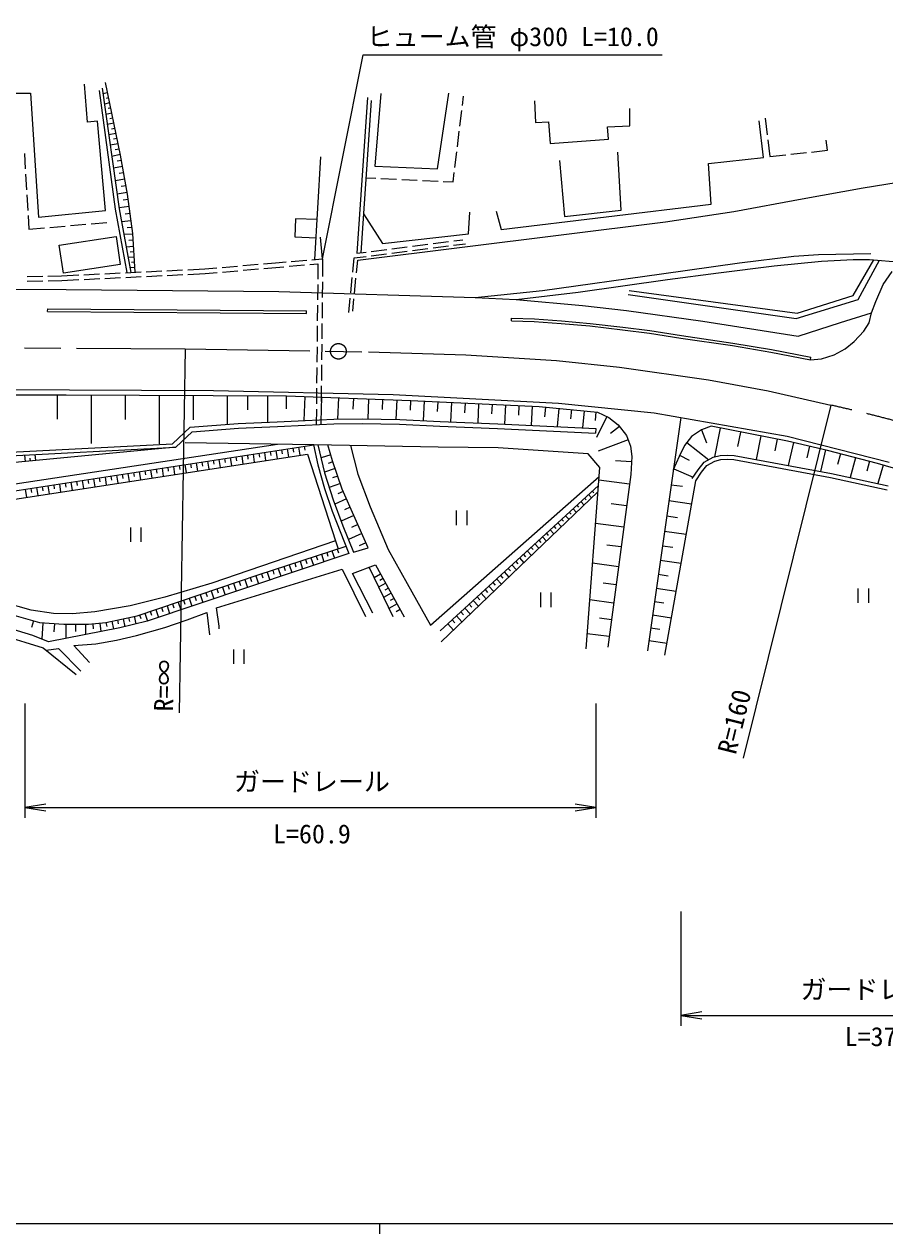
# Model space of a CAD drawing. Units: millimetres, scale not verified. Extents: x 40000 to 680000, y 20000 to 380000.
# Drawn here: x 233814 to 316618, y 204000 to 320339 of the extents above; entities that cross this region are included whole.
import ezdxf
from ezdxf.enums import TextEntityAlignment as Align

# ---------------------------------------------------------------- set-up
doc = ezdxf.new("R2010")
doc.units = ezdxf.units.MM
doc.header["$LTSCALE"] = 1000
doc.linetypes.add('CHAIN', pattern=[18.5, 12, -1.5, 3.5, -1.5])
for name, color, linetype, lineweight in [('M-BMK', 2, 'CHAIN', 13), ('M-STR-HTXT', 7, 'Continuous', 13), ('M-TTL-BAND', 7, 'Continuous', 25), ('M-WORK', 1, 'Continuous', 13)]:
    doc.layers.add(name, color=color, linetype=linetype, lineweight=lineweight)
doc.styles.add('ＭＳ ゴシック', font='')
doc.styles.get('ＭＳ ゴシック').set_extended_font_data('MS Gothic')

# ---------------------------------------------------------------- blocks, each defined once
blk = doc.blocks.new('open_arrow')
at = {"color": 0, "linetype": 'Continuous', "lineweight": -2}
blk.add_lwpolyline([(7.5, 1.25), (0, 0), (7.5, -1.25)], dxfattribs=at)

msp = doc.modelspace()

# ---------------------------------------------------------------- linework, layer by layer
at = {"layer": 'M-BMK'}
for p, q in [((164839, 289717), (249290, 289102)), ((249290, 289102), (266943, 288833)), ((266943, 288833), (276294, 288533)), ((276294, 288533), (285045, 287994)), ((285045, 287994), (291092, 287361)), ((291092, 287361), (299664, 286129)), ((299664, 286129), (305379, 285090)), ((305379, 285090), (311437, 283699))]:
    msp.add_line(p, q, dxfattribs=at)
msp.add_circle((264044, 288877), 750, dxfattribs=at)
msp.add_arc((276324, 127600), 160000, 58.50631, 77.32292, dxfattribs=at)
at = {"layer": 'M-STR-HTXT'}
for p, q in [((262528, 297779), (262331, 299858)), ((249290, 289102), (248720, 254107)), ((311437, 283699), (302981, 249736)), ((233879, 255000), (233879, 244000)), ((288826, 255000), (288826, 244000)), ((233879, 245000), (288826, 245000)), ((297000, 235000), (297000, 224000)), ((297000, 225000), (336221, 225000))]:
    msp.add_line(p, q, dxfattribs=at)
msp.add_lwpolyline([(262528, 297779), (266443, 317393), (295193, 317393)], dxfattribs=at)
at = {"layer": 'M-TTL-BAND'}
for p, q in [((40000, 205000), (579000, 205000)), ((268000, 205000), (268000, 204000))]:
    msp.add_line(p, q, dxfattribs=at)
at = {"layer": 'M-WORK'}
for p, q in [((239896, 310910), (239603, 314560)), ((241315, 314191), (242966, 302575)), ((243073, 307744), (241634, 314723)), ((231984, 313708), (234408, 313708)), ((234408, 313708), (235207, 301773)), ((241015, 313971), (242567, 302549)), ((241836, 313744), (241391, 313652)), ((241937, 313254), (241715, 313208)), ((266837, 313292), (265818, 298313)), ((267188, 312995), (266208, 298363)), ((268120, 313661), (267561, 306681)), ((273581, 306414), (274674, 313714)), ((275981, 312522), (276091, 313425)), ((282909, 312965), (283016, 310887)), ((242038, 312765), (241532, 312660)), ((242139, 312275), (241886, 312223)), ((275739, 310536), (275920, 312025)), ((292073, 310567), (292073, 312245)), ((240882, 311017), (239896, 310910)), ((241628, 302412), (240882, 311017)), ((242240, 311785), (241673, 311668)), ((242442, 310806), (241814, 310676)), ((242341, 311295), (242057, 311237)), ((283016, 310887), (284268, 310940)), ((284268, 310940), (284428, 308862)), ((304932, 307515), (304542, 311049)), ((305110, 311316), (305302, 309708)), ((242644, 309826), (241955, 309684)), ((242543, 310316), (242229, 310251)), ((275497, 308551), (275678, 310040)), ((289942, 310460), (292073, 310567)), ((290022, 309288), (289942, 310460)), ((242845, 308847), (242096, 308693)), ((242745, 309337), (242400, 309266)), ((242954, 308323), (242579, 308245)), ((284428, 308862), (290022, 309288)), ((305362, 309211), (305554, 307604)), ((311095, 308208), (310989, 309184)), ((233829, 307916), (233921, 306419)), ((243062, 307798), (242247, 307630)), ((243168, 307226), (242759, 307151)), ((243766, 303987), (243073, 307744)), ((261789, 297716), (262341, 307584)), ((275255, 306566), (275437, 308055)), ((285307, 307237), (285800, 301856)), ((291261, 302468), (290915, 308036)), ((299640, 306947), (304932, 307515)), ((305554, 307604), (307082, 307770)), ((307579, 307824), (309070, 307987)), ((309567, 308041), (311095, 308208)), ((243274, 306654), (242409, 306495)), ((243385, 306049), (242953, 305969)), ((267561, 306681), (273581, 306414)), ((275085, 305166), (275195, 306069)), ((299906, 303035), (299640, 306947)), ((233951, 305920), (234043, 304423)), ((243497, 305443), (242582, 305275)), ((266691, 305577), (267642, 305530)), ((268141, 305506), (269640, 305433)), ((270139, 305408), (271637, 305335)), ((272137, 305310), (273635, 305237)), ((274134, 305213), (275085, 305166)), ((314544, 304594), (318900, 305314)), ((234073, 303923), (234165, 302426)), ((243733, 304163), (242766, 303985)), ((243615, 304803), (243158, 304719)), ((244272, 300204), (243766, 303987)), ((308670, 303555), (314544, 304594)), ((242567, 302549), (243688, 296443)), ((243924, 302799), (242953, 302669)), ((242966, 302575), (244062, 296461)), ((243833, 303482), (243346, 303417)), ((279711, 300584), (299906, 303035)), ((302076, 302317), (308670, 303555)), ((234195, 301927), (234275, 300627)), ((235207, 301773), (241628, 302412)), ((244106, 301439), (243192, 301317)), ((244015, 302119), (243530, 302054)), ((259916, 301616), (259863, 299884)), ((262004, 301561), (259916, 301616)), ((266459, 302110), (268278, 299234)), ((276554, 300175), (276678, 302253)), ((279214, 302342), (279711, 300584)), ((285800, 301856), (291261, 302468)), ((295523, 301318), (302076, 302317)), ((234275, 300627), (235776, 300755)), ((236274, 300798), (237769, 300926)), ((238267, 300968), (239761, 301096)), ((240260, 301138), (241761, 301266)), ((244274, 300158), (243408, 300109)), ((244192, 300799), (243735, 300738)), ((244483, 296481), (244272, 300204)), ((265901, 297628), (295523, 301318)), ((268278, 299234), (276554, 300175)), ((237179, 299085), (242649, 299920)), ((237588, 296399), (237179, 299085)), ((242649, 299920), (243059, 297234)), ((244309, 299552), (243876, 299527)), ((259863, 299884), (261906, 299799)), ((271172, 298992), (272660, 299180)), ((273151, 298823), (274639, 299011)), ((273156, 299243), (274644, 299431)), ((275135, 299073), (276282, 299217)), ((275140, 299494), (276030, 299607)), ((244343, 298946), (243624, 298905)), ((244400, 297939), (243803, 297905)), ((244372, 298442), (244012, 298422)), ((265422, 296488), (265555, 297868)), ((265555, 297868), (266702, 298012)), ((265818, 298313), (266708, 298426)), ((267198, 298074), (268686, 298262)), ((267204, 298489), (268692, 298677)), ((269182, 298324), (270670, 298511)), ((269188, 298740), (270676, 298929)), ((271166, 298574), (272655, 298761)), ((302631, 297402), (307852, 298041)), ((307852, 298041), (310223, 298201)), ((310223, 298201), (315285, 298281)), ((243059, 297234), (237588, 296399)), ((244457, 296940), (243981, 296913)), ((244429, 297440), (244130, 297423)), ((247554, 296629), (249052, 296702)), ((249551, 296726), (251200, 296805)), ((251200, 296805), (252351, 296905)), ((252849, 296948), (254343, 297077)), ((254841, 297119), (256336, 297248)), ((254876, 296671), (256370, 296800)), ((256834, 297291), (257985, 297391)), ((256868, 296843), (258023, 296942)), ((257985, 297391), (259011, 297478)), ((258023, 296942), (258803, 297009)), ((259301, 297052), (260795, 297179)), ((259509, 297521), (261004, 297649)), ((261293, 297222), (262073, 297289)), ((261502, 297691), (262528, 297779)), ((262073, 297289), (262057, 295819)), ((262528, 297779), (262510, 296062)), ((265785, 296424), (265901, 297628)), ((295118, 296336), (302631, 297402)), ((300619, 296416), (305974, 297109)), ((305974, 297109), (310530, 297562)), ((310530, 297562), (313585, 297722)), ((313576, 294255), (315551, 297681)), ((313585, 297722), (315157, 297716)), ((314069, 293855), (316121, 297630)), ((315157, 297716), (318199, 297446)), ((234098, 296082), (235598, 296108)), ((234108, 295632), (235608, 295658)), ((236098, 296117), (237415, 296140)), ((236108, 295667), (237430, 295690)), ((237415, 296140), (239064, 296220)), ((237430, 295690), (239086, 295770)), ((239563, 296244), (241061, 296316)), ((239585, 295794), (241084, 295867)), ((241561, 296340), (243059, 296412)), ((241583, 295891), (243081, 295963)), ((243558, 296437), (245057, 296509)), ((243581, 295987), (245079, 296059)), ((245556, 296533), (247054, 296605)), ((245579, 296084), (247077, 296156)), ((247576, 296180), (249074, 296252)), ((249574, 296276), (251230, 296356)), ((251230, 296356), (252385, 296456)), ((252883, 296499), (254378, 296628)), ((262505, 295562), (262489, 294062)), ((265230, 294497), (265374, 295990)), ((265593, 294433), (265737, 295926)), ((283689, 294738), (295118, 296336)), ((287113, 294578), (295717, 295777)), ((295717, 295777), (300619, 296416)), ((316473, 295307), (317326, 296559)), ((221243, 294924), (237867, 294818)), ((237867, 294818), (258301, 294631)), ((258301, 294631), (277215, 294045)), ((262052, 295319), (262037, 293819)), ((277215, 294045), (283689, 294738)), ((281147, 293875), (287113, 294578)), ((292010, 294734), (308181, 292536)), ((315754, 293682), (316473, 295307)), ((262032, 293319), (262016, 291819)), ((262484, 293562), (262469, 292062)), ((265048, 292619), (265182, 293999)), ((265429, 292732), (265545, 293936)), ((277215, 294045), (281147, 293875)), ((281147, 293875), (287541, 293289)), ((287541, 293289), (291750, 292809)), ((291930, 294335), (308101, 292043)), ((308101, 292043), (314069, 293855)), ((308181, 292536), (313576, 294255)), ((315328, 292563), (315754, 293682)), ((236073, 292713), (236075, 292963)), ((236073, 292713), (260975, 292522)), ((236075, 292963), (260977, 292772)), ((260975, 292522), (260977, 292772)), ((280705, 291818), (280714, 292068)), ((280714, 292068), (282898, 291988)), ((291750, 292809), (299103, 291770)), ((312344, 291637), (315328, 292563)), ((315114, 291604), (315328, 292563)), ((262011, 291319), (261995, 289820)), ((262463, 291562), (262448, 290062)), ((280705, 291818), (282885, 291738)), ((282885, 291738), (285489, 291552)), ((282898, 291988), (285509, 291801)), ((285489, 291552), (288228, 291313)), ((285509, 291801), (288253, 291562)), ((288228, 291313), (291393, 290941)), ((288253, 291562), (291423, 291189)), ((291393, 290941), (293973, 290621)), ((291423, 291189), (294007, 290869)), ((294007, 290869), (297045, 290390)), ((299103, 291770), (308294, 290332)), ((308294, 290332), (312344, 291637)), ((314608, 290805), (315114, 291604)), ((293973, 290621), (297007, 290142)), ((297007, 290142), (301961, 289423)), ((297045, 290390), (302000, 289670)), ((312797, 289126), (313676, 289819)), ((313676, 289819), (314608, 290805)), ((261990, 289320), (261975, 287820)), ((262443, 289562), (262427, 288063)), ((301961, 289423), (305658, 288811)), ((302000, 289670), (305703, 289057)), ((305658, 288811), (309464, 288066)), ((305703, 289057), (309512, 288312)), ((310532, 288167), (311758, 288540)), ((311758, 288540), (312797, 289126)), ((262422, 287563), (262406, 286063)), ((309464, 288066), (309512, 288312)), ((309464, 288066), (310532, 288167)), ((261969, 287320), (261954, 285820)), ((199217, 285375), (252036, 285115)), ((252036, 285115), (269329, 284725)), ((261949, 285320), (261933, 283820)), ((262401, 285563), (262386, 284063)), ((210591, 284768), (237847, 284681)), ((236993, 284684), (236985, 282346)), ((237847, 284681), (259050, 284608)), ((240266, 284673), (240250, 279997)), ((243539, 284662), (243531, 282324)), ((246812, 284650), (246796, 279976)), ((250084, 284639), (250076, 282302)), ((253356, 284628), (253346, 281857)), ((255295, 284621), (255290, 283236)), ((257234, 284614), (257226, 282063)), ((259020, 284608), (259016, 283333)), ((259050, 284608), (271019, 284149)), ((260805, 284541), (260716, 282230)), ((262422, 284479), (262378, 283324)), ((264040, 284417), (263960, 282346)), ((265489, 284361), (265449, 283326)), ((266938, 284305), (266863, 282362)), ((268298, 284253), (268261, 283281)), ((269329, 284725), (285233, 283886)), ((269658, 284201), (269586, 282322)), ((270974, 284150), (270938, 283211)), ((271019, 284149), (283354, 283562)), ((272289, 284088), (272200, 282208)), ((273605, 284026), (273560, 283086)), ((274921, 283963), (274832, 282091)), ((276231, 283901), (276187, 282965)), ((285233, 283886), (294424, 282967)), ((261928, 283320), (261913, 281850)), ((262381, 283563), (262363, 281846)), ((277541, 283839), (277454, 281991)), ((278835, 283777), (278791, 282853)), ((280129, 283716), (280042, 281885)), ((281410, 283655), (281367, 282739)), ((282692, 283594), (282605, 281762)), ((283354, 283562), (288975, 283030)), ((283973, 283504), (283886, 282591)), ((285251, 283383), (285086, 281642)), ((286469, 283267), (286387, 282397)), ((287687, 283152), (287533, 281525)), ((288826, 283044), (288749, 282230)), ((288975, 283030), (290067, 282497)), ((294424, 282967), (307212, 280729)), ((248086, 279972), (249778, 281570)), ((249778, 281570), (254414, 281943)), ((254414, 281943), (258170, 282103)), ((254441, 281494), (258191, 281654)), ((258170, 282103), (260834, 282236)), ((258191, 281654), (260854, 281787)), ((260834, 282236), (263605, 282343)), ((260854, 281787), (263615, 281893)), ((263605, 282343), (266349, 282370)), ((263615, 281893), (266347, 281920)), ((266347, 281920), (269931, 281866)), ((266349, 282370), (269945, 282316)), ((269931, 281866), (273815, 281680)), ((269945, 282316), (273835, 282130)), ((273815, 281680), (279356, 281467)), ((273835, 282130), (279376, 281917)), ((279376, 281917), (288807, 281464)), ((289868, 282594), (288894, 280597)), ((290067, 282497), (290973, 281804)), ((291091, 281651), (290211, 280973)), ((290973, 281804), (291772, 280765)), ((296985, 282519), (293770, 260074)), ((299914, 281669), (298982, 281322)), ((307240, 280230), (299914, 281669)), ((248395, 279645), (249972, 281134)), ((249972, 281134), (254441, 281494)), ((279356, 281467), (288785, 281014)), ((288807, 281464), (288785, 281014)), ((291772, 280765), (292145, 279753)), ((298023, 280683), (297357, 279830)), ((298982, 281322), (298023, 280683)), ((298984, 281323), (299452, 280061)), ((300789, 281497), (300244, 278721)), ((302732, 281115), (302459, 279727)), ((304675, 280734), (304232, 278478)), ((306254, 280424), (306032, 279296)), ((307212, 280729), (317042, 278212)), ((225294, 278800), (248086, 279972)), ((225635, 278467), (248395, 279645)), ((248395, 279645), (226687, 277595)), ((228180, 274731), (261698, 279892)), ((229090, 275542), (258188, 279940)), ((261698, 279892), (249305, 280061)), ((257473, 279242), (257533, 278851)), ((258020, 279326), (258140, 278545)), ((258566, 279410), (258626, 279020)), ((259113, 279494), (259233, 278714)), ((259659, 279578), (259719, 279188)), ((260206, 279662), (260326, 278882)), ((260752, 279746), (260812, 279356)), ((261643, 279884), (262073, 277967)), ((273634, 279664), (261698, 279892)), ((262074, 279885), (262714, 277193)), ((263491, 278339), (263014, 279867)), ((265201, 279825), (265913, 277067)), ((279428, 279584), (273634, 279664)), ((288078, 279029), (279428, 279584)), ((291923, 280354), (289027, 279287)), ((292145, 279753), (292278, 278767)), ((297357, 279830), (296824, 278765)), ((297574, 280108), (299695, 278451)), ((311103, 279351), (307240, 280230)), ((307829, 280096), (307329, 277898)), ((309367, 279746), (309117, 278647)), ((310905, 279396), (310432, 277318)), ((315899, 278099), (311103, 279351)), ((228719, 274010), (261081, 278998)), ((233928, 278279), (233870, 278893)), ((234425, 278326), (234398, 278612)), ((234923, 278373), (234869, 278945)), ((249814, 278062), (249874, 277671)), ((250361, 278147), (250482, 277365)), ((250909, 278231), (250969, 277840)), ((251456, 278315), (251577, 277533)), ((252004, 278399), (252064, 278009)), ((252551, 278484), (252671, 277702)), ((253098, 278568), (253158, 278177)), ((253645, 278652), (253766, 277871)), ((254192, 278736), (254252, 278346)), ((254739, 278821), (254860, 278039)), ((255286, 278905), (255346, 278514)), ((255833, 278989), (255953, 278208)), ((256380, 279073), (256440, 278683)), ((256927, 279157), (257047, 278377)), ((261081, 278998), (263765, 270640)), ((263312, 278912), (262375, 278620)), ((263519, 278257), (263055, 278098)), ((264423, 275622), (263491, 278339)), ((289188, 277695), (288078, 279029)), ((292246, 278243), (290705, 278337)), ((292278, 278767), (292172, 277035)), ((296824, 278765), (296261, 277464)), ((296879, 278875), (297787, 278421)), ((298645, 277487), (299241, 278201)), ((299241, 278201), (300119, 278685)), ((299500, 277887), (300272, 278313)), ((300119, 278685), (300768, 278871)), ((300272, 278313), (300832, 278473)), ((300768, 278871), (301471, 278900)), ((300832, 278473), (301471, 278500)), ((301471, 278900), (302130, 278871)), ((301471, 278500), (302084, 278473)), ((302084, 278473), (311408, 276728)), ((302130, 278871), (311487, 277120)), ((312350, 279025), (312081, 277994)), ((313794, 278648), (313293, 276731)), ((315136, 278298), (314886, 277339)), ((321280, 276500), (315899, 278099)), ((242690, 276965), (242810, 276182)), ((243238, 277050), (243298, 276658)), ((243786, 277134), (243907, 276351)), ((244335, 277219), (244395, 276827)), ((244883, 277303), (245003, 276520)), ((245431, 277388), (245491, 276996)), ((245979, 277472), (246100, 276689)), ((246527, 277556), (246587, 277165)), ((247075, 277641), (247196, 276858)), ((247623, 277725), (247683, 277334)), ((248171, 277809), (248291, 277027)), ((248719, 277894), (248779, 277502)), ((249266, 277978), (249387, 277196)), ((262073, 277967), (262695, 275694)), ((263742, 277607), (262700, 277250)), ((262714, 277193), (263548, 274583)), ((265913, 277067), (267112, 273910)), ((287869, 260252), (289188, 277695)), ((292172, 277035), (289967, 260432)), ((296309, 277574), (298171, 276768)), ((298088, 276642), (298645, 277487)), ((298422, 276422), (298967, 277248)), ((298967, 277248), (299500, 277887)), ((311487, 277120), (316934, 275945)), ((316473, 277928), (315947, 276158)), ((235004, 275782), (235125, 274997)), ((235554, 275867), (235614, 275474)), ((236103, 275951), (236224, 275167)), ((236652, 276036), (236713, 275644)), ((237201, 276120), (237322, 275336)), ((237751, 276205), (237811, 275813)), ((238300, 276290), (238420, 275505)), ((238849, 276374), (238909, 275982)), ((239398, 276459), (239518, 275675)), ((239946, 276543), (240007, 276151)), ((240495, 276628), (240616, 275844)), ((241044, 276712), (241104, 276320)), ((241593, 276797), (241713, 276013)), ((242141, 276881), (242201, 276489)), ((264242, 276149), (263166, 275780)), ((263992, 276878), (263471, 276699)), ((272907, 262548), (289124, 276845)), ((273826, 261988), (289057, 275968)), ((292046, 276092), (289096, 276484)), ((295448, 259655), (298422, 276422)), ((296058, 276049), (297154, 275892)), ((311408, 276728), (316843, 275556)), ((233905, 275613), (234026, 274828)), ((234455, 275698), (234515, 275305)), ((262695, 275694), (263459, 273509)), ((263548, 274583), (264472, 272096)), ((264839, 274673), (263700, 274173)), ((264519, 275403), (263998, 275174)), ((266905, 269965), (264423, 275622)), ((273946, 260949), (289011, 275350)), ((287736, 274756), (287892, 274586)), ((288105, 275094), (288403, 274769)), ((288473, 275432), (288622, 275270)), ((263459, 273509), (265057, 269442)), ((265189, 273876), (264620, 273626)), ((267112, 273910), (268844, 269821)), ((275384, 273561), (275384, 272161)), ((276434, 272161), (276434, 273561)), ((286263, 273403), (286432, 273219)), ((286631, 273741), (286957, 273387)), ((287000, 274080), (287162, 273902)), ((287368, 274418), (287680, 274078)), ((291772, 274027), (290297, 274223)), ((295838, 274515), (298030, 274201)), ((265539, 273079), (264308, 272538)), ((285158, 272389), (285511, 272005)), ((285526, 272727), (285703, 272535)), ((285894, 273065), (286234, 272696)), ((291498, 271962), (288782, 272323)), ((295628, 273048), (296676, 272898)), ((244027, 271943), (244027, 270543)), ((245077, 270543), (245077, 271943)), ((264472, 272096), (265502, 269556)), ((266295, 271355), (265003, 270788)), ((265917, 272217), (265301, 271947)), ((284053, 271375), (284243, 271168)), ((284421, 271713), (284788, 271314)), ((284789, 272051), (284973, 271851)), ((295418, 271580), (297514, 271280)), ((263765, 270640), (251856, 266590)), ((256319, 267364), (264788, 270128)), ((263765, 270640), (264039, 269883)), ((265502, 269556), (266905, 269965)), ((266692, 270450), (266046, 270167)), ((282579, 270022), (282783, 269800)), ((282948, 270361), (283342, 269931)), ((283316, 270699), (283513, 270484)), ((283684, 271037), (284065, 270622)), ((291246, 270061), (289887, 270241)), ((295217, 270177), (296220, 270033)), ((265057, 269442), (245636, 262915)), ((260882, 268853), (261003, 268484)), ((261399, 269022), (261637, 268293)), ((261910, 269188), (262029, 268824)), ((262420, 269355), (262655, 268635)), ((262924, 269520), (263042, 269159)), ((263429, 269684), (263661, 268973)), ((263927, 269847), (264043, 269491)), ((268844, 269821), (270655, 266544)), ((281474, 269008), (281896, 268549)), ((281842, 269346), (282053, 269117)), ((282211, 269684), (282619, 269240)), ((295016, 268774), (297021, 268486)), ((252315, 264202), (264401, 267931)), ((257187, 267647), (257437, 266881)), ((257723, 267822), (257848, 267439)), ((258259, 267997), (258506, 267240)), ((258789, 268170), (258913, 267792)), ((259319, 268343), (259563, 267595)), ((259842, 268514), (259964, 268140)), ((260365, 268685), (260606, 267946)), ((264401, 267931), (266665, 263376)), ((265413, 267505), (267624, 268331)), ((266994, 268095), (269276, 263376)), ((267624, 268331), (270368, 263349)), ((280001, 267656), (280450, 267167)), ((280369, 267994), (280593, 267749)), ((280737, 268332), (281173, 267858)), ((281106, 268670), (281323, 268433)), ((290993, 268159), (288492, 268491)), ((251856, 266590), (247341, 265232)), ((248753, 264806), (256319, 267364)), ((253954, 266565), (254214, 265798)), ((254491, 266746), (254621, 266363)), ((255028, 266928), (255288, 266159)), ((255566, 267110), (255696, 266725)), ((256104, 267291), (256365, 266521)), ((256645, 267470), (256771, 267084)), ((267358, 263695), (265413, 267505)), ((268107, 267455), (267472, 267106)), ((268596, 266567), (267915, 266191)), ((268352, 267011), (268034, 266836)), ((270655, 266544), (272907, 262548)), ((278896, 266641), (279134, 266382)), ((279264, 266980), (279727, 266475)), ((279632, 267318), (279864, 267066)), ((290761, 266409), (289510, 266575)), ((294824, 267431), (295783, 267294)), ((250217, 265301), (250346, 264922)), ((250749, 265481), (251006, 264720)), ((251282, 265661), (251410, 265281)), ((251815, 265841), (252073, 265078)), ((252349, 266022), (252478, 265640)), ((252883, 266203), (253142, 265437)), ((253419, 266384), (253548, 266001)), ((269122, 265613), (268390, 265209)), ((268859, 266090), (268518, 265902)), ((277394, 265264), (277647, 264989)), ((277779, 265617), (278270, 265083)), ((278153, 265960), (278398, 265693)), ((278527, 266303), (279004, 265784)), ((283476, 265671), (283476, 264271)), ((284526, 264271), (284526, 265671)), ((294632, 266089), (296549, 265814)), ((314023, 266076), (314023, 264676)), ((315073, 264676), (315073, 266076)), ((229785, 264380), (235300, 262782)), ((234473, 263993), (231756, 264752)), ((244024, 264393), (240627, 263833)), ((247341, 265232), (244024, 264393)), ((244677, 263448), (248753, 264806)), ((247022, 264229), (247149, 263847)), ((247557, 264408), (247811, 263646)), ((248091, 264586), (248218, 264205)), ((248624, 264763), (248877, 264004)), ((249155, 264942), (249283, 264563)), ((249686, 265122), (249942, 264362)), ((252581, 262443), (252315, 264202)), ((269686, 264587), (268900, 264154)), ((269404, 265100), (269038, 264898)), ((276217, 264183), (276737, 263617)), ((276613, 264547), (276873, 264264)), ((277010, 264910), (277514, 264361)), ((290528, 264658), (288225, 264964)), ((294448, 264805), (295365, 264673)), ((236631, 263673), (234473, 263993)), ((234703, 262955), (234515, 262305)), ((238470, 263633), (236631, 263673)), ((240627, 263833), (238470, 263633)), ((241667, 262808), (244677, 263448)), ((242237, 262930), (242402, 262155)), ((242780, 263045), (242862, 262657)), ((243322, 263160), (243486, 262388)), ((243862, 263275), (243944, 262889)), ((244402, 263389), (244559, 262651)), ((244912, 263526), (245031, 263168)), ((245413, 263693), (245669, 262926)), ((245950, 263872), (246078, 263488)), ((246487, 264051), (246742, 263287)), ((247360, 262301), (249509, 263065)), ((249509, 263065), (251374, 263758)), ((251374, 263758), (251640, 261609)), ((269990, 264037), (269596, 263820)), ((274982, 263050), (275257, 262750)), ((275402, 263435), (275936, 262852)), ((275810, 263809), (276077, 263518)), ((290314, 263046), (289163, 263199)), ((294264, 263521), (296098, 263258)), ((234660, 261530), (232449, 262222)), ((235300, 262782), (237644, 262622)), ((235624, 262760), (235518, 261193)), ((243025, 262276), (236152, 260944)), ((236721, 262685), (236668, 261901)), ((237644, 262622), (240015, 262622)), ((237818, 262622), (237818, 261266)), ((238767, 262622), (238767, 261944)), ((239716, 262622), (239716, 261634)), ((240015, 262622), (241667, 262808)), ((240405, 262666), (240460, 262175)), ((241092, 262744), (241185, 261919)), ((241669, 262809), (241755, 262403)), ((245636, 262915), (243025, 262276)), ((244625, 261555), (247360, 262301)), ((252581, 262177), (252581, 262443)), ((274562, 262664), (275113, 262065)), ((294088, 262292), (294965, 262167)), ((231802, 261546), (233880, 260889)), ((233880, 260889), (235638, 260357)), ((236152, 260944), (234660, 261530)), ((238604, 260579), (240717, 260756)), ((240717, 260756), (242689, 261111)), ((242689, 261111), (244625, 261555)), ((290100, 261434), (287980, 261715)), ((293912, 261064), (295666, 260813)), ((235638, 260357), (238817, 257808)), ((235928, 260124), (237130, 260294)), ((237130, 260294), (239261, 258128)), ((240113, 258962), (238604, 260579)), ((253939, 260209), (253939, 258809)), ((254989, 258809), (254989, 260209))]:
    msp.add_line(p, q, dxfattribs=at)

# ---------------------------------------------------------------- block references
at = {"layer": 'M-STR-HTXT', "xscale": 267, "yscale": 267}
for p in [(233879, 245000), (297000, 225000)]:
    msp.add_blockref('open_arrow', p, dxfattribs=at)
at = {"layer": 'M-STR-HTXT', "xscale": 267, "yscale": 267, "rotation": 180}
msp.add_blockref('open_arrow', (288826, 245000), dxfattribs=at)

# ---------------------------------------------------------------- texts
at = {"layer": 'M-STR-HTXT', "style": 'ＭＳ ゴシック'}
for s, p in [('ヒューム管 φ300 L=10.0', (280818, 319143)), ('ガードレール', (261500, 247500)), ('ガードレール', (316000, 227500))]:
    msp.add_text(s, height=1833, dxfattribs=at).set_placement(p, align=Align.MIDDLE_CENTER)
for s, rotation, p in [('R=∞', 89.067, (247262, 256736)), ('R=160', 76.019, (302141, 253258))]:
    msp.add_text(s, height=1833, rotation=rotation, dxfattribs=at).set_placement(p, align=Align.MIDDLE_CENTER)
for s, p in [('L=60.9', (261500, 241000)), ('L=37.0', (316500, 221500))]:
    msp.add_text(s, height=1833, dxfattribs=at).set_placement(p, align=Align.BOTTOM_CENTER)

doc.saveas('drawing.dxf')
